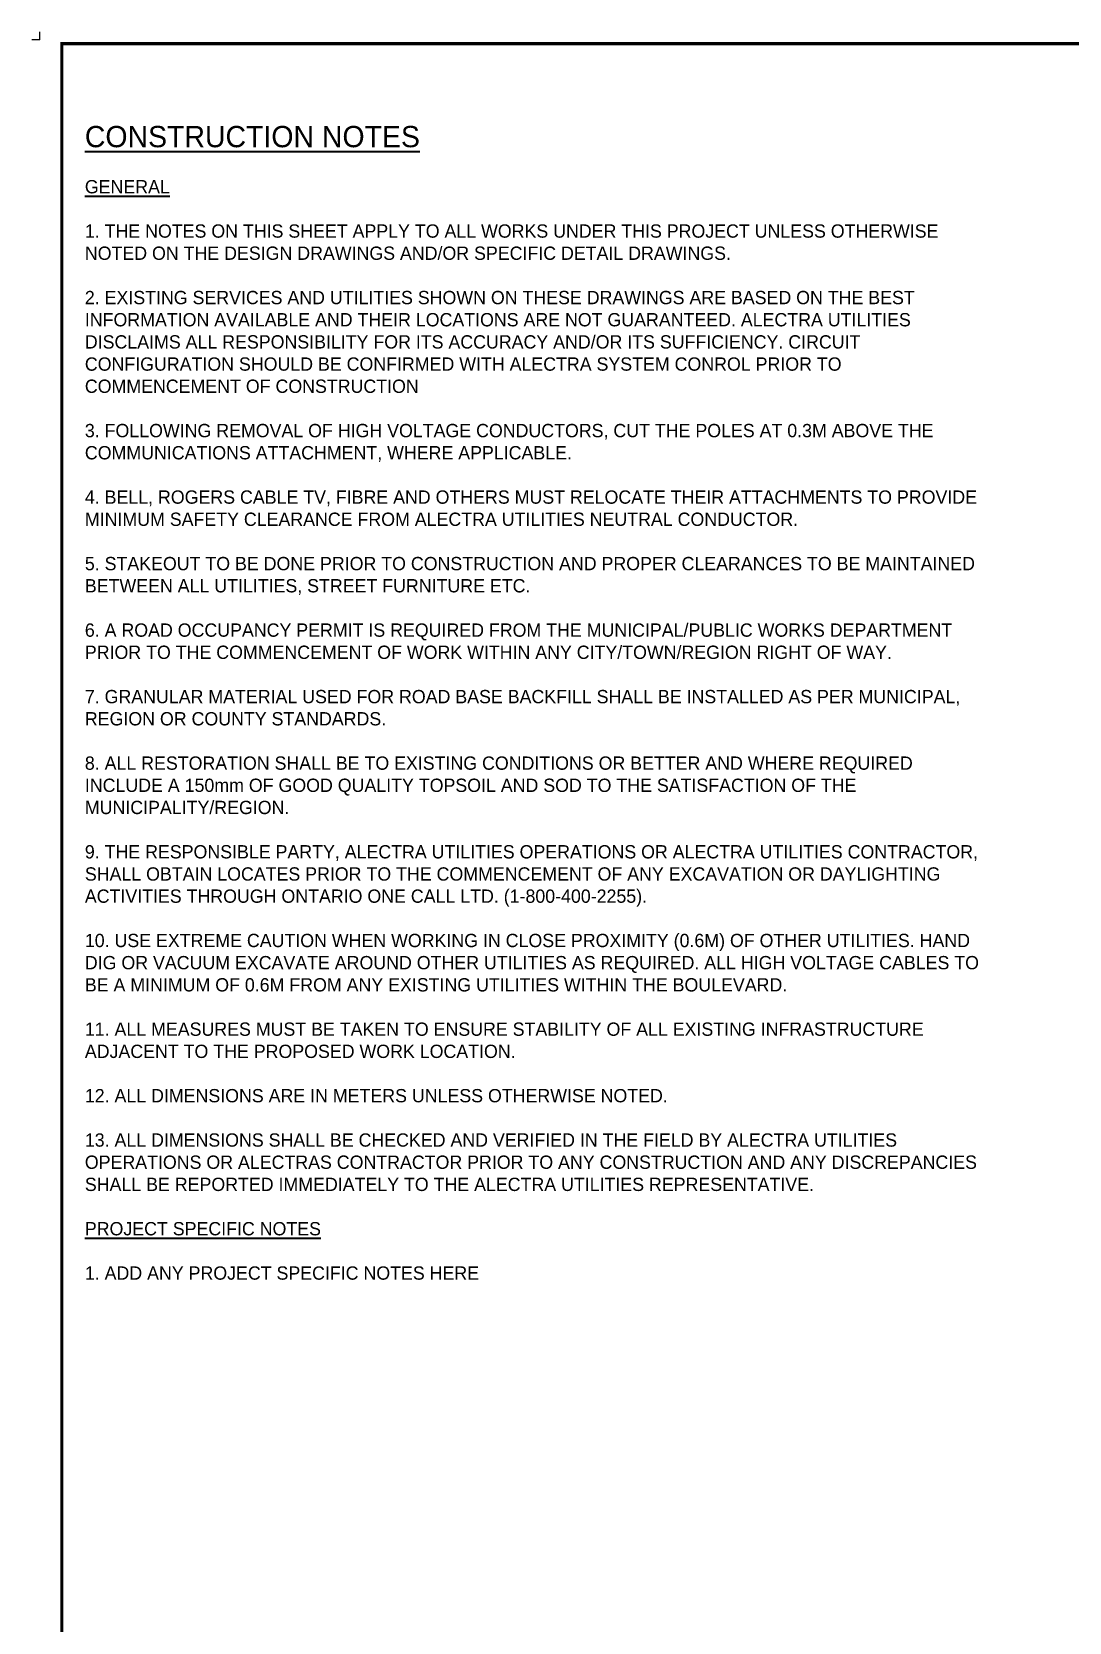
# Paper-space layout 'COV-01' of a CAD drawing. Header units: metres. Extents: x -2 to 878, y -2 to 598.
# Drawn here: x -1.5 to 193.5, y 299.5 to 598.4 of the extents above; entities that cross this region are included whole.
import ezdxf
from ezdxf.enums import TextEntityAlignment as Align

# ---------------------------------------------------------------- set-up
doc = ezdxf.new("R2018")
doc.units = ezdxf.units.M
doc.header["$LTSCALE"] = 0.21
doc.styles.add('DIMS_Span', font='Arial.ttf')

# ---------------------------------------------------------------- blocks, each defined once
blk = doc.blocks.new('*U16')
at = {"style": 'DIMS_Span'}
for tag, height, p in [('GENERAL_TITLE', 4, (-0.12, 4.13)), ('GENERAL_NOTES', 2.5, (-0.12, -1.87))]:
    blk.add_attdef(tag, text='', height=height, dxfattribs=at).set_placement(p, align=Align.TOP_LEFT)
blk = doc.blocks.new('TB_D_COVER_PAGE')
at = {"const_width": 0.0234}
blk.add_lwpolyline([(34.175, 23.44), (34.175, 0), (0, 0), (0, 23.44)], close=True, dxfattribs=at)
at = {"style": 'DIMS_Span'}
for tag, height, p in [('PROJECT_NAME', 0.15, (31.674, 2.664)), ('PROJECT_TYPE', 0.15, (31.679, 2.382)), ('MUNICIPALITY', 0.15, (31.684, 2.015)), ('DRAWING_TYPE', 0.108, (31.677, 1.668)), ('PROJECT_WORK_ORDER', 0.15, (30.426, 1.183)), ('PROJECT_TECHNICIAN', 0.15, (30.427, 0.694)), ('DESIGN_DATE', 0.15, (32.937, 0.685)), ('DRAWING_NUMBER', 0.15, (31.05, 0.204))]:
    blk.add_attdef(tag, text='', height=height, dxfattribs=at).set_placement(p, align=Align.MIDDLE_CENTER)
blk.add_attdef('SCALE', text='', height=0.138, dxfattribs=at).set_placement((32.924, 1.192), align=Align.MIDDLE)
blk.add_attdef('SHEET', text='', height=0.138, dxfattribs=at).set_placement((33.39, 0.046), align=Align.BOTTOM_RIGHT)
blk.add_attdef('SHEET_MAX', text='', height=0.138, dxfattribs=at).set_placement((33.72, 0.052), align=Align.BOTTOM_LEFT)

psp = doc.layouts.new('COV-01')

# ---------------------------------------------------------------- linework, layer by layer
at = {"linetype": 'Continuous', "lineweight": 0}
for q in [(0, 598.42), (-1.52, 596.9)]:
    psp.add_line((0, 596.9), q, dxfattribs=at)

# ---------------------------------------------------------------- block references
at = {"xscale": 25.4, "yscale": 25.4, "zscale": 25.4}
psp.add_blockref('TB_D_COVER_PAGE', (4.12, 0.81), dxfattribs=at)
ref = psp.add_blockref('*U16', (8.58, 576.59))
lines = psp.add_mtext('\\P{\\LGENERAL\\P}\\P1. THE NOTES ON THIS SHEET APPLY TO ALL WORKS UNDER THIS PROJECT UNLESS OTHERWISE NOTED ON THE DESIGN DRAWINGS AND/OR SPECIFIC DETAIL DRAWINGS. \\P\\P2. EXISTING SERVICES AND UTILITIES SHOWN ON THESE DRAWINGS ARE BASED ON THE BEST INFORMATION AVAILABLE AND THEIR LOCATIONS ARE NOT GUARANTEED. ALECTRA UTILITIES DISCLAIMS ALL RESPONSIBILITY FOR ITS ACCURACY AND/OR ITS SUFFICIENCY. CIRCUIT CONFIGURATION SHOULD BE CONFIRMED WITH ALECTRA SYSTEM CONROL PRIOR TO COMMENCEMENT OF CONSTRUCTION\\P\\P3. FOLLOWING REMOVAL OF HIGH VOLTAGE CONDUCTORS, CUT THE POLES AT 0.3M ABOVE THE COMMUNICATIONS ATTACHMENT, WHERE APPLICABLE.\\P\\P4. BELL, ROGERS CABLE TV, FIBRE AND OTHERS MUST RELOCATE THEIR ATTACHMENTS TO PROVIDE MINIMUM SAFETY CLEARANCE FROM ALECTRA UTILITIES NEUTRAL CONDUCTOR.\\P\\P5. STAKEOUT TO BE DONE PRIOR TO CONSTRUCTION AND PROPER CLEARANCES TO BE MAINTAINED BETWEEN ALL UTILITIES, STREET FURNITURE ETC.\\P\\P6. A ROAD OCCUPANCY PERMIT IS REQUIRED FROM THE MUNICIPAL/PUBLIC WORKS DEPARTMENT PRIOR TO THE COMMENCEMENT OF WORK WITHIN ANY CITY/TOWN/REGION RIGHT OF WAY.\\P\\P7. GRANULAR MATERIAL USED FOR ROAD BASE BACKFILL SHALL BE INSTALLED AS PER MUNICIPAL, REGION OR COUNTY STANDARDS.\\P\\P8. ALL RESTORATION SHALL BE TO EXISTING CONDITIONS OR BETTER AND WHERE REQUIRED INCLUDE A 150mm OF GOOD QUALITY TOPSOIL AND SOD TO THE SATISFACTION OF THE MUNICIPALITY/REGION.\\P\\P9. THE RESPONSIBLE PARTY, ALECTRA UTILITIES OPERATIONS OR ALECTRA UTILITIES CONTRACTOR, SHALL OBTAIN LOCATES PRIOR TO THE COMMENCEMENT OF ANY EXCAVATION OR DAYLIGHTING ACTIVITIES THROUGH ONTARIO ONE CALL LTD. (1-800-400-2255).\\P\\P10. USE EXTREME CAUTION WHEN WORKING IN CLOSE PROXIMITY (0.6M) OF OTHER UTILITIES. HAND DIG OR VACUUM EXCAVATE AROUND OTHER UTILITIES AS REQUIRED. ALL HIGH VOLTAGE CABLES TO BE A MINIMUM OF 0.6M FROM ANY EXISTING UTILITIES WITHIN THE BOULEVARD.\\P\\P11. ALL MEASURES MUST BE TAKEN TO ENSURE STABILITY OF ALL EXISTING INFRASTRUCTURE ADJACENT TO THE PROPOSED WORK LOCATION.\\P\\P12. ALL DIMENSIONS ARE IN METERS UNLESS OTHERWISE NOTED.\\P\\P13. ALL DIMENSIONS SHALL BE CHECKED AND VERIFIED IN THE FIELD BY ALECTRA UTILITIES OPERATIONS OR ALECTRAS CONTRACTOR PRIOR TO ANY CONSTRUCTION AND ANY DISCREPANCIES SHALL BE REPORTED IMMEDIATELY TO THE ALECTRA UTILITIES REPRESENTATIVE.\\P\\P{\\LPROJECT SPECIFIC NOTES\\P\\P}1. ADD ANY PROJECT SPECIFIC NOTES HERE', dxfattribs={"insert": (8.46, 574.72), "char_height": 2.5, "width": 170.5782, "attachment_point": 1, "style": 'DIMS_Span'})
ref.add_attrib('GENERAL_NOTES', '', (8.46, 574.72)).embed_mtext(lines)
lines = psp.add_mtext('{\\LCONSTRUCTION NOTES}', dxfattribs={"insert": (8.46, 580.72), "char_height": 4, "width": 272.9251, "attachment_point": 1, "style": 'DIMS_Span'})
ref.add_attrib('GENERAL_TITLE', '', (8.46, 580.72)).embed_mtext(lines)

doc.saveas('drawing.dxf')
